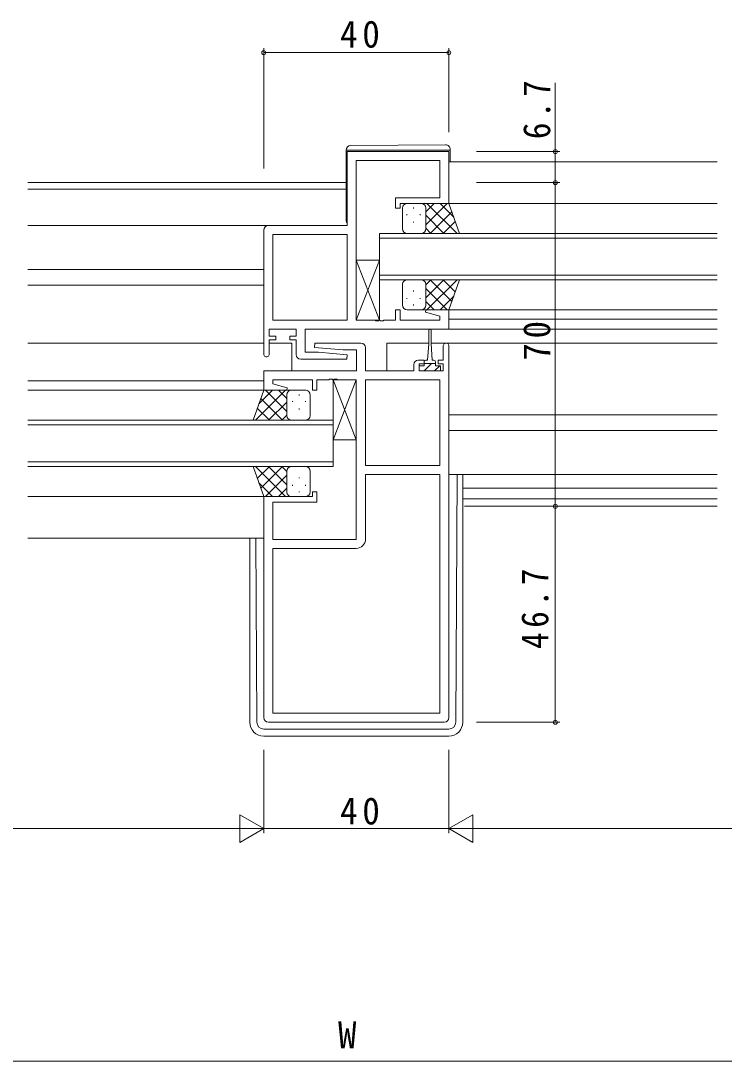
# Model space of a CAD drawing. Units: millimetres, scale not verified. Extents: x -841 to 292, y -594 to 212.
# Drawn here: x -129.5 to 22.5, y -428 to -203 of the extents above; entities that cross this region are included whole.
import ezdxf
from ezdxf.enums import TextEntityAlignment as Align

# ---------------------------------------------------------------- set-up
doc = ezdxf.new("R2010")
doc.units = ezdxf.units.MM
doc.header["$LTSCALE"] = 2
for name, color, linetype, lineweight in [('0-3_YKK_11', 7, 'Continuous', 9), ('0-4_YKK_12', 2, 'Continuous', 9), ('0-5_YKK_13', 4, 'Continuous', 9), ('0-6_YKK_D', 6, 'Continuous', 9)]:
    doc.layers.add(name, color=color, linetype=linetype, lineweight=lineweight)
doc.styles.add('ＭＳ ゴシック', font='')
doc.styles.get('ＭＳ ゴシック').set_extended_font_data('MS Gothic')

msp = doc.modelspace()

# ---------------------------------------------------------------- linework, layer by layer
at = {"layer": '0-3_YKK_11'}
for p, q in [((-59.036, -231.319), (-37.036, -231.319)), ((-59.036, -247.319), (-59.036, -231.319)), ((-37.036, -231.319), (-37.036, -242.519)), ((-38.966, -233.249), (-57.036, -233.249)), ((-57.036, -233.249), (-57.036, -267.789)), ((-38.966, -241.319), (-38.966, -233.249)), ((-48.536, -241.319), (-38.966, -241.319)), ((-48.536, -243.519), (-48.536, -241.319)), ((-47.536, -242.519), (-47.536, -243.519)), ((-37.036, -242.519), (-47.536, -242.519)), ((-47.536, -243.519), (-48.536, -243.519)), ((-76.036, -247.319), (-59.036, -247.319)), ((-77.036, -275.119), (-77.036, -248.319)), ((-75.106, -249.249), (-59.036, -249.249)), ((-75.106, -267.789), (-75.106, -249.249)), ((-59.036, -249.249), (-59.036, -267.789)), ((-59.036, -249.249), (-59.036, -267.789)), ((-48.536, -265.519), (-47.536, -265.519)), ((-48.536, -267.789), (-48.536, -265.519)), ((-47.536, -265.519), (-47.536, -267.789)), ((-42.065, -266.041), (-41.996, -265.519)), ((-38.966, -266.872), (-42.065, -266.041)), ((-41.996, -265.519), (-37.036, -265.519)), ((-38.966, -267.789), (-38.966, -266.872)), ((-37.036, -265.519), (-37.036, -269.719)), ((-75.836, -269.719), (-75.836, -271.219)), ((-70.036, -269.719), (-75.836, -269.719)), ((-59.036, -267.789), (-75.106, -267.789)), ((-70.036, -271.219), (-70.036, -269.719)), ((-68.106, -269.719), (-68.106, -274.719)), ((-37.036, -269.719), (-68.106, -269.719)), ((-57.036, -267.789), (-52.994, -267.789)), ((-52.994, -267.789), (-52.811, -267.909)), ((-52.811, -267.909), (-52.261, -267.909)), ((-52.261, -267.909), (-52.078, -267.789)), ((-52.078, -267.789), (-51.994, -267.789)), ((-51.994, -267.789), (-51.811, -267.909)), ((-51.811, -267.909), (-51.261, -267.909)), ((-51.261, -267.909), (-51.078, -267.789)), ((-51.078, -267.789), (-48.536, -267.789)), ((-47.536, -267.789), (-38.966, -267.789)), ((-75.836, -271.219), (-74.436, -271.219)), ((-75.836, -272.019), (-75.836, -275.119)), ((-74.436, -272.019), (-75.836, -272.019)), ((-74.436, -271.219), (-74.436, -272.019)), ((-71.436, -271.219), (-70.036, -271.219)), ((-71.436, -272.019), (-71.436, -271.219)), ((-70.036, -272.019), (-71.436, -272.019)), ((-70.036, -275.219), (-70.036, -272.019)), ((-66.014, -272.719), (-66.056, -273.675)), ((-66.056, -273.675), (-59.843, -274.219)), ((-56.036, -272.719), (-66.014, -272.719)), ((-59.843, -274.219), (-56.966, -274.219)), ((-56.966, -274.219), (-56.966, -278.719)), ((-55.036, -278.719), (-55.036, -273.719)), ((-38.236, -273.319), (-38.236, -276.419)), ((-37.036, -353.719), (-37.036, -273.319)), ((-59.058, -276.219), (-69.036, -276.219)), ((-68.106, -274.719), (-65.229, -274.719)), ((-65.229, -274.719), (-59.016, -275.262)), ((-59.016, -275.262), (-59.058, -276.219)), ((-42.336, -276.419), (-43.636, -276.419)), ((-42.336, -277.219), (-42.336, -276.419)), ((-39.336, -276.419), (-39.336, -277.219)), ((-38.236, -276.419), (-39.336, -276.419)), ((-77.036, -278.719), (-77.036, -282.919)), ((-56.966, -278.719), (-77.036, -278.719)), ((-44.636, -278.719), (-55.036, -278.719)), ((-44.636, -277.419), (-44.636, -278.719)), ((-43.436, -277.219), (-42.336, -277.219)), ((-43.436, -278.719), (-43.436, -277.219)), ((-38.236, -278.719), (-43.436, -278.719)), ((-39.336, -277.219), (-38.236, -277.219)), ((-38.236, -277.219), (-38.236, -278.719)), ((-75.106, -280.649), (-66.536, -280.649)), ((-75.106, -281.566), (-75.106, -280.649)), ((-66.536, -280.649), (-66.536, -282.919)), ((-65.536, -280.649), (-62.994, -280.649)), ((-65.536, -282.919), (-65.536, -280.649)), ((-62.994, -280.649), (-62.811, -280.529)), ((-62.811, -280.529), (-62.261, -280.529)), ((-62.261, -280.529), (-62.078, -280.649)), ((-62.078, -280.649), (-61.994, -280.649)), ((-61.994, -280.649), (-61.811, -280.529)), ((-61.811, -280.529), (-61.261, -280.529)), ((-61.261, -280.529), (-61.078, -280.649)), ((-61.078, -280.649), (-57.036, -280.649)), ((-57.036, -280.649), (-57.036, -315.189)), ((-55.036, -280.649), (-38.966, -280.649)), ((-55.036, -299.189), (-55.036, -280.649)), ((-55.036, -299.189), (-55.036, -280.649)), ((-38.966, -280.649), (-38.966, -299.189)), ((-77.036, -282.919), (-72.075, -282.919)), ((-72.007, -282.396), (-75.106, -281.566)), ((-72.075, -282.919), (-72.007, -282.396)), ((-66.536, -282.919), (-65.536, -282.919)), ((-38.966, -299.189), (-55.036, -299.189)), ((-55.036, -301.119), (-55.036, -315.119)), ((-38.966, -301.119), (-55.036, -301.119)), ((-38.966, -352.789), (-38.966, -301.119)), ((-38.966, -352.789), (-38.966, -301.119)), ((-77.036, -305.919), (-77.036, -353.719)), ((-66.536, -305.919), (-77.036, -305.919)), ((-66.536, -304.919), (-66.536, -305.919)), ((-65.536, -304.919), (-66.536, -304.919)), ((-65.536, -307.119), (-65.536, -304.919)), ((-75.106, -307.119), (-65.536, -307.119)), ((-75.106, -315.189), (-75.106, -307.119)), ((-57.036, -315.189), (-75.106, -315.189)), ((-75.106, -317.119), (-75.106, -352.789)), ((-57.036, -317.119), (-75.106, -317.119)), ((-75.106, -352.789), (-38.966, -352.789)), ((-76.036, -354.719), (-38.036, -354.719))]:
    msp.add_line(p, q, dxfattribs=at)
for centre, radius, start, end in [((-76.036, -248.319), 1, 90, 179.99998), ((-56.036, -273.719), 1, 0, 89.99998), ((-37.636, -273.319), 0.6, 359.99998, 180), ((-76.436, -275.119), 0.6, 179.99998, 0), ((-69.036, -275.219), 1, 180, 269.99998), ((-43.636, -277.419), 1, 90, 179.99998), ((-57.036, -315.119), 2, 270, 359.99998), ((-76.036, -353.719), 1, 180, 269.99998), ((-38.036, -353.719), 1, 270, 359.99998)]:
    msp.add_arc(centre, radius, start, end, dxfattribs=at)
at = {"layer": '0-4_YKK_12'}
for p, q in [((20.964, -233.518), (-37.036, -233.519)), ((-59.236, -238.019), (-128.036, -238.019)), ((-59.236, -239.419), (-128.036, -239.419)), ((20.964, -242.519), (-37.036, -242.519)), ((-76.036, -247.319), (-128.036, -247.319)), ((-52.035, -249.019), (20.964, -249.019)), ((-52.035, -259.019), (-52.035, -249.019)), ((20.964, -250.019), (-52.035, -250.019)), ((-77.036, -256.819), (-128.036, -256.819)), ((-52.035, -258.019), (20.964, -258.019)), ((-77.036, -260.219), (-128.036, -260.219)), ((20.964, -259.019), (-52.035, -259.019)), ((20.964, -265.518), (-37.536, -265.519)), ((20.964, -267.518), (-37.036, -267.518)), ((20.964, -269.719), (-67.814, -269.719)), ((-77.036, -272.719), (-128.036, -272.719)), ((-70.966, -272.719), (-75.836, -272.719)), ((-70.966, -272.719), (-70.966, -278.719)), ((-50.466, -272.719), (-50.466, -278.611)), ((-41.386, -272.719), (-50.466, -272.719)), ((20.964, -272.719), (-40.886, -272.719)), ((-77.036, -280.919), (-128.036, -280.919)), ((-76.791, -282.919), (-128.036, -282.919)), ((-62.036, -289.419), (-128.036, -289.419)), ((-62.036, -299.419), (-62.036, -289.419)), ((20.964, -288.219), (-37.036, -288.219)), ((-128.036, -290.419), (-62.036, -290.419)), ((20.964, -291.619), (-37.036, -291.619)), ((-62.036, -298.419), (-128.036, -298.419)), ((-128.036, -299.419), (-62.036, -299.419)), ((-76.536, -305.919), (-128.036, -305.919)), ((20.964, -304.119), (-34.036, -304.119)), ((20.964, -306.389), (-34.036, -306.389)), ((20.964, -308.019), (-33.636, -308.019)), ((-77.036, -314.919), (-128.036, -314.919))]:
    msp.add_line(p, q, dxfattribs=at)
at = {"layer": '0-5_YKK_13'}
for p, q in [((-59.236, -231.01), (-59.236, -231.019)), ((-59.236, -231.019), (-59.236, -231.319)), ((-59.236, -231.019), (-58.74, -231.019)), ((-59.236, -246.319), (-59.236, -231.319)), ((-37.745, -229.831), (-58.245, -230.01)), ((-36.736, -231.319), (-36.736, -231.019)), ((-36.736, -231.319), (-36.736, -233.519)), ((-46.036, -242.519), (-43.036, -242.519)), ((-37.036, -242.519), (-43.036, -242.519)), ((-42.036, -244.311), (-40.244, -242.519)), ((-42.036, -247.139), (-37.416, -242.519)), ((-41.768, -242.519), (-35.268, -249.019)), ((-38.939, -242.519), (-35.978, -245.48)), ((-34.714, -249.019), (-37.036, -242.519)), ((-47.036, -248.019), (-47.036, -243.519)), ((-46.087, -244.854), (-46.087, -245.054)), ((-44.673, -243.439), (-44.672, -243.639)), ((-43.257, -244.854), (-43.257, -245.054)), ((-42.036, -243.519), (-42.036, -247.119)), ((-42.036, -243.919), (-42.036, -248.019)), ((-42.036, -245.079), (-38.096, -249.019)), ((-41.087, -249.019), (-36.391, -244.323)), ((-44.672, -246.469), (-44.672, -246.669)), ((-38.259, -249.019), (-35.647, -246.407)), ((-43.036, -249.019), (-46.036, -249.019)), ((-43.257, -249.019), (-34.714, -249.019)), ((-42.036, -247.908), (-40.924, -249.019)), ((-57.036, -254.789), (-52.036, -254.789)), ((-57.036, -267.789), (-57.036, -254.789)), ((-52.036, -254.789), (-57.036, -267.789)), ((-52.036, -267.789), (-57.036, -254.789)), ((-52.036, -254.789), (-52.036, -267.789)), ((-47.036, -260.019), (-47.036, -264.519)), ((-43.036, -259.019), (-46.036, -259.019)), ((-43.257, -259.019), (-34.714, -259.019)), ((-42.036, -260.131), (-40.925, -259.019)), ((-42.036, -262.959), (-38.096, -259.019)), ((-42.036, -264.119), (-42.036, -260.02)), ((-42.036, -260.899), (-37.416, -265.519)), ((-42.036, -264.519), (-42.036, -260.919)), ((-41.768, -265.519), (-35.268, -259.019)), ((-41.087, -259.019), (-36.392, -263.715)), ((-38.259, -259.019), (-35.647, -261.631)), ((-34.714, -259.019), (-37.036, -265.519)), ((-46.088, -263.184), (-46.088, -262.984)), ((-44.673, -261.569), (-44.673, -261.369)), ((-43.257, -263.184), (-43.257, -262.984)), ((-38.939, -265.519), (-35.979, -262.559)), ((-44.673, -264.599), (-44.673, -264.399)), ((-42.036, -263.728), (-40.244, -265.519)), ((-46.036, -265.519), (-43.036, -265.519)), ((-37.036, -265.519), (-43.036, -265.519)), ((-52.036, -267.789), (-57.036, -267.789)), ((-41.386, -272.919), (-41.386, -269.969)), ((-40.886, -269.969), (-40.886, -272.919)), ((-41.386, -272.919), (-41.636, -276.419)), ((-40.886, -272.919), (-40.636, -276.419)), ((-41.636, -276.419), (-41.986, -276.419)), ((-40.286, -276.419), (-40.636, -276.419)), ((-43.436, -277.619), (-42.386, -277.619)), ((-43.436, -278.719), (-43.436, -277.619)), ((-38.836, -278.719), (-43.436, -278.719)), ((-42.386, -276.819), (-42.386, -277.619)), ((-42.386, -277.119), (-39.886, -277.119)), ((-41.136, -277.495), (-42.359, -278.719)), ((-40.759, -277.119), (-41.136, -277.495)), ((-39.014, -277.619), (-40.114, -278.719)), ((-39.886, -277.619), (-39.886, -276.819)), ((-39.886, -277.619), (-38.836, -277.619)), ((-38.836, -277.619), (-38.836, -278.719)), ((-62.036, -280.649), (-57.036, -280.649)), ((-62.036, -293.649), (-62.036, -280.649)), ((-57.036, -280.649), (-62.036, -293.649)), ((-57.036, -293.649), (-62.036, -280.649)), ((-57.036, -280.649), (-57.036, -293.649)), ((-79.357, -289.419), (-77.036, -282.919)), ((-72.304, -282.919), (-78.804, -289.419)), ((-75.133, -282.919), (-78.093, -285.88)), ((-77.036, -282.919), (-71.036, -282.919)), ((-72.036, -287.539), (-76.656, -282.919)), ((-72.036, -284.711), (-73.828, -282.919)), ((-68.036, -282.919), (-71.036, -282.919)), ((-72.985, -289.419), (-77.68, -284.723)), ((-72.036, -285.479), (-75.976, -289.419)), ((-72.036, -283.919), (-72.036, -287.519)), ((-72.036, -284.319), (-72.036, -288.419)), ((-70.814, -285.254), (-70.814, -285.454)), ((-69.399, -283.839), (-69.399, -284.039)), ((-67.984, -285.254), (-67.984, -285.454)), ((-67.036, -288.419), (-67.036, -283.919)), ((-75.813, -289.419), (-78.425, -286.807)), ((-69.399, -286.869), (-69.399, -287.069)), ((-70.814, -289.419), (-79.357, -289.419)), ((-72.036, -288.308), (-73.147, -289.419)), ((-71.036, -289.419), (-68.036, -289.419)), ((-57.036, -293.649), (-62.036, -293.649)), ((-79.357, -299.419), (-77.036, -305.919)), ((-70.814, -299.419), (-79.357, -299.419)), ((-72.304, -305.919), (-78.804, -299.419)), ((-75.813, -299.419), (-78.425, -302.031)), ((-72.984, -299.419), (-77.68, -304.115)), ((-72.036, -301.299), (-76.656, -305.919)), ((-72.036, -303.359), (-75.976, -299.419)), ((-72.036, -300.531), (-73.147, -299.419)), ((-72.036, -304.519), (-72.036, -300.42)), ((-72.036, -304.919), (-72.036, -301.319)), ((-71.036, -299.419), (-68.036, -299.419)), ((-67.036, -300.419), (-67.036, -304.919)), ((20.964, -301.118), (-37.036, -301.118)), ((-35.528, -354.724), (-35.246, -301.118)), ((-34.036, -301.118), (-34.036, -354.716)), ((-75.133, -305.919), (-78.093, -302.959)), ((-70.814, -303.584), (-70.814, -303.384)), ((-69.399, -301.969), (-69.399, -301.769)), ((-67.984, -303.584), (-67.984, -303.384)), ((-77.036, -305.919), (-71.036, -305.919)), ((-72.036, -304.128), (-73.828, -305.919)), ((-68.036, -305.919), (-71.036, -305.919)), ((-69.399, -304.999), (-69.399, -304.799)), ((-80.036, -314.919), (-80.036, -354.716)), ((-78.544, -354.724), (-78.753, -314.919)), ((-37.028, -356.216), (-77.044, -356.216)), ((-37.036, -357.716), (-77.036, -357.716))]:
    msp.add_line(p, q, dxfattribs=at)
msp.add_lwpolyline([(-58.74, -231.019), (-37.24, -231.019), (-36.736, -231.019), (-36.736, -230.831)], dxfattribs=at)
for centre, radius, start, end in [((-58.236, -231.01), 1, 90.5, 180), ((-37.736, -230.831), 1, 0, 90.5), ((-46.036, -243.519), 1, 90.00157, 180.00157), ((-43.036, -243.519), 1, 0.00157, 90.00157), ((-43.036, -243.519), 1, 0.00157, 90.00157), ((-58.736, -246.319), 0.5, 180, 233.13016), ((-46.036, -248.019), 1, 180.00157, 270.00157), ((-43.036, -248.019), 1, 270.00157, 0.00157), ((-46.036, -260.019), 1, 90, 180), ((-43.036, -260.019), 1, 0, 90), ((-46.036, -264.519), 1, 180, 270), ((-43.036, -264.519), 1, 270, 0), ((-43.036, -264.519), 1, 270, 0), ((-41.136, -269.969), 0.25, 0, 180), ((-41.986, -276.819), 0.4, 90, 180), ((-40.286, -276.819), 0.4, 0, 90), ((-71.036, -283.919), 1, 89.99841, 179.99841), ((-71.036, -283.919), 1, 89.99841, 179.99841), ((-68.036, -283.919), 1, 359.99841, 89.99841), ((-71.036, -288.419), 1, 179.99841, 269.99841), ((-68.036, -288.419), 1, 269.99841, 359.99841), ((-71.036, -300.419), 1, 89.99998, 179.99998), ((-68.036, -300.419), 1, 359.99998, 89.99998), ((-71.036, -304.919), 1, 179.99998, 269.99998), ((-71.036, -304.919), 1, 179.99998, 269.99998), ((-68.036, -304.919), 1, 269.99998, 359.99998), ((-77.036, -354.716), 3, 180, 270), ((-77.044, -354.716), 1.5, 180.30154, 270), ((-37.036, -354.716), 3, 270, 0), ((-37.028, -354.716), 1.5, 270, 359.69844)]:
    msp.add_arc(centre, radius, start, end, dxfattribs=at)
at = {"layer": '0-6_YKK_D'}
for p, q in [((-77.036, -235.004), (-77.036, -208.921)), ((-37.036, -227.119), (-37.036, -208.921)), ((-77.036, -209.921), (-37.036, -209.921)), ((-14.036, -231.319), (-14.036, -216.419)), ((-31.036, -231.319), (-13.036, -231.319)), ((-14.036, -238.019), (-14.036, -231.319)), ((-31.036, -238.019), (-13.036, -238.019)), ((-14.036, -238.019), (-14.036, -308.019)), ((-31.036, -308.019), (-13.036, -308.019)), ((-31.036, -308.019), (-13.036, -308.019)), ((-14.036, -308.019), (-14.036, -354.719)), ((-31.036, -354.719), (-13.036, -354.719)), ((-77.036, -360.716), (-77.036, -378.716)), ((-77.036, -360.716), (-77.036, -378.716)), ((-37.036, -360.716), (-37.036, -378.716)), ((-37.036, -360.716), (-37.036, -378.716)), ((-82.232, -374.716), (-82.232, -380.716)), ((-77.036, -377.716), (-82.232, -374.716)), ((-37.036, -377.716), (-31.84, -374.716)), ((-31.84, -380.716), (-31.84, -374.716)), ((-221.036, -377.716), (-83.036, -377.716)), ((-77.036, -377.716), (-87.428, -377.716)), ((-77.036, -377.716), (-82.232, -380.716)), ((-77.036, -377.716), (-37.036, -377.716)), ((-37.036, -377.716), (-26.644, -377.716)), ((-37.036, -377.716), (-31.84, -380.716)), ((-31.036, -377.716), (106.964, -377.716)), ((105.964, -428.019), (-220.036, -428.019))]:
    msp.add_line(p, q, dxfattribs=at)
for centre in [(-77.036, -209.921), (-37.036, -209.921), (-14.036, -231.319), (-14.036, -238.019), (-14.036, -238.019), (-14.036, -308.019), (-14.036, -308.019), (-14.036, -354.719)]:
    msp.add_circle(centre, 0.425, dxfattribs=at)

# ---------------------------------------------------------------- texts
at = {"layer": '0-6_YKK_D', "color": 7, "style": 'ＭＳ ゴシック'}
msp.add_text('W', height=5.865, dxfattribs=at).set_placement((-60.985, -427.019), align=Align.BOTTOM_LEFT)
at = {"layer": '0-6_YKK_D', "color": 7, "char_height": 5.865, "attachment_point": 7, "style": 'ＭＳ ゴシック'}
for insert in [(-60.556, -208.921), (-60.556, -376.916)]:
    msp.add_mtext('\\T1.27;\\W0.95;40', dxfattribs=dict(at, insert=insert))
at = {"layer": '0-6_YKK_D', "color": 7, "char_height": 5.865, "attachment_point": 7, "rotation": 90, "style": 'ＭＳ ゴシック'}
for s, insert in [('\\T1.27;\\W0.9;6.7', (-15.036, -228.619)), ('\\T1.27;\\W0.95;70', (-15.036, -276.539)), ('\\T1.28;\\W0.9;46.7', (-15.436, -338.889))]:
    msp.add_mtext(s, dxfattribs=dict(at, insert=insert))

doc.saveas('drawing.dxf')
